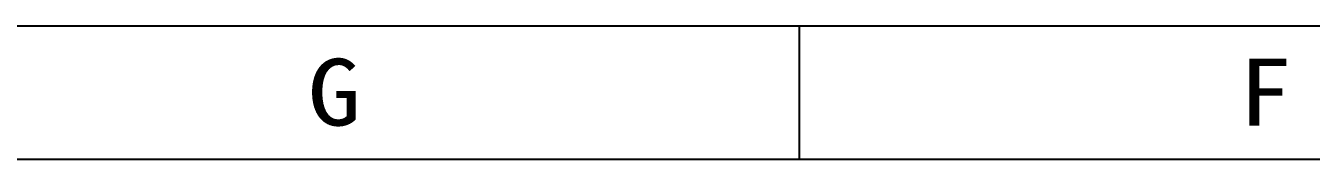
# Model space of a CAD drawing. Header units: millimetres. Extents: x 962 to 1853, y 401 to 821.
# Drawn here: x 1375.2 to 1471.8, y 400.8 to 410.8 of the extents above; entities that cross this region are included whole.
import ezdxf
from ezdxf.enums import TextEntityAlignment as Align

# ---------------------------------------------------------------- set-up
doc = ezdxf.new("R2010")
doc.units = ezdxf.units.MM
doc.styles.add('TEXTSTYLE_0', font='txt', dxfattribs={"width": 0.8})

# ---------------------------------------------------------------- blocks, each defined once
blk = doc.blocks.new('SUN_6HWZ35TKK40GSGJE8VEUYAXIAKM')
at = {"color": 7, "linetype": 'Continuous'}
for p, q in [((-584, 10), (-10, 10)), ((-420, 0), (-420, 10)), ((-594, 0), (0, 0))]:
    blk.add_line(p, q, dxfattribs=at)
at = {"color": 2, "linetype": 'Continuous', "style": 'TEXTSTYLE_0', "width": 1.2}
for s, p, p2 in [('G', (-456.986, 2.526), (-452.986, 2.526)), ('F', (-386.986, 2.526), (-382.986, 2.526))]:
    blk.add_text(s, height=5, dxfattribs=at).set_placement(p, p2, align=Align.FIT)

msp = doc.modelspace()

# ---------------------------------------------------------------- block references
msp.add_blockref('SUN_6HWZ35TKK40GSGJE8VEUYAXIAKM', (1853.352, 400.79))

doc.saveas('drawing.dxf')
